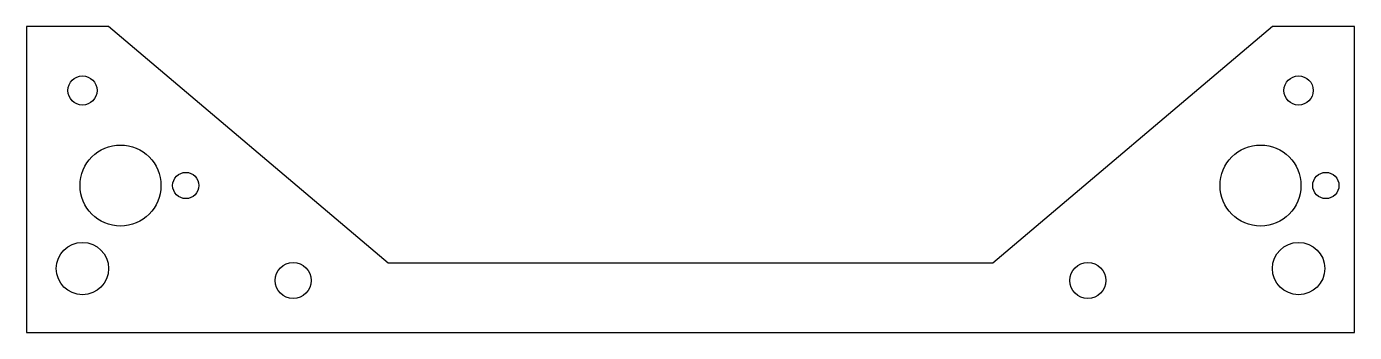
# Model space of a CAD drawing. Header units: millimetres. Extents: x -179 to 17, y -194 to -149.
import ezdxf

# ---------------------------------------------------------------- set-up
doc = ezdxf.new("R2010")
doc.units = ezdxf.units.MM
doc.layers.get('0').update_dxf_attribs({"linetype": 'CONTINUOUS'})

msp = doc.modelspace()

# ---------------------------------------------------------------- linework, layer by layer
msp.add_lwpolyline([(4.6, -149.23), (-36.51, -184.02), (-125.41, -184.02), (-166.53, -149.23), (-178.59, -149.23), (-178.59, -194.18), (16.67, -194.18), (16.67, -149.23)], close=True)
for centre, radius in [((-170.37, -158.62, 0), 2.15), ((8.45, -158.62, 0), 2.15), ((-164.78, -172.59, 0), 5.95), ((2.86, -172.59, 0), 5.95), ((-155.18, -172.59, 0), 1.93), ((12.46, -172.59, 0), 1.93), ((-170.37, -184.79, 0), 3.85), ((8.45, -184.79, 0), 3.85), ((-139.38, -186.56, 0), 2.65), ((-22.54, -186.56, 0), 2.65)]:
    msp.add_circle(centre, radius)

doc.saveas('drawing.dxf')
